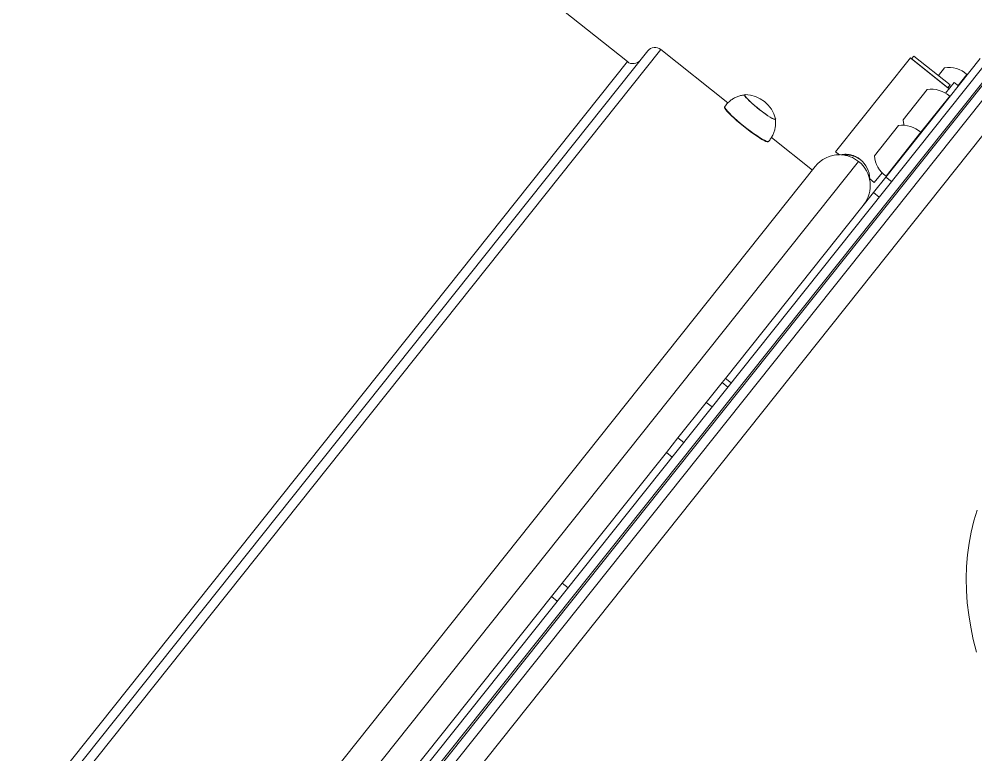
# Model space of a CAD drawing. Header units: millimetres. Extents: x -229914 to 856942, y -268655 to 87212.
# Drawn here: x -137514 to -136995, y 24818 to 25216 of the extents above; entities that cross this region are included whole.
import ezdxf

# ---------------------------------------------------------------- set-up
doc = ezdxf.new("R2010")
doc.units = ezdxf.units.MM

# ---------------------------------------------------------------- blocks, each defined once
blk = doc.blocks.new('Т912NEW')
at = {"color": 7, "linetype": 'Continuous', "lineweight": 15}
for p, q in [((-545.25, 3538.5), (-545.25, 3034.38)), ((-544.25, 3034.38), (-544.25, 3538.5)), ((-550.25, 3031.17), (-550.25, 3535.28)), ((-539.25, 3535.14), (-539.25, 3031.17)), ((-527.25, 3534.46), (-527.25, 3042.93)), ((-554.25, 3440.48), (-554.25, 3522.65)), ((-554.45, 3511.39), (-554.45, 3503.67)), ((-554.25, 3511.37), (-554.45, 3511.37)), ((-566.25, 3501.31), (-566.25, 3506.7)), ((-583.15, 3501.31), (-583.15, 3499.3)), ((-583.15, 3501.31), (-558.15, 3501.31)), ((-558.15, 3499.3), (-558.15, 3501.31)), ((-557.25, 3503.67), (-554.25, 3503.67)), ((-557.25, 3496.24), (-557.25, 3503.67)), ((-584.05, 3499.3), (-584.05, 3434.3)), ((-557.25, 3499.3), (-584.05, 3499.3)), ((-583.15, 3499.3), (-558.15, 3499.3)), ((-554.45, 3496.35), (-554.45, 3471.35)), ((-554.25, 3496.34), (-554.45, 3496.34)), ((-566.25, 3491.67), (-566.25, 3470.67)), ((-554.45, 3471.35), (-554.45, 3440.98)), ((-554.25, 3471.34), (-554.45, 3471.34)), ((-566.25, 3466.67), (-566.25, 3445.67)), ((-571.7, 3439.23), (-570.4, 3439.29)), ((-557.25, 3434.3), (-557.25, 3441.09)), ((-554.45, 3441), (-554.25, 3441)), ((-550.25, 3440.48), (-554.25, 3440.48)), ((-554.25, 3429.82), (-554.25, 3440.48)), ((-581.28, 3434.3), (-584.05, 3434.3)), ((-557.25, 3434.3), (-560.41, 3434.3)), ((-560.14, 3434.3), (-559.75, 3434.3)), ((-641.9, 3427.72), (-641.9, 3427.48)), ((-620.41, 3427.48), (-620.4, 3427.72)), ((-550.25, 3429.82), (-554.25, 3429.82)), ((-554.25, 3300.98), (-554.25, 3429.82)), ((-646.2, 3418.67), (-692.75, 3418.67)), ((-587.75, 3418.67), (-616.09, 3418.67)), ((-587.75, 3421.17), (-587.75, 2663.22)), ((-697.75, 3413.67), (-697.75, 2648.67)), ((-702.75, 3402.17), (-1947.35, 3402.17)), ((-554.25, 3298.02), (-554.25, 3300.98)), ((-550.25, 3300.98), (-554.25, 3300.98)), ((-550.25, 3298.02), (-554.25, 3298.02)), ((-554.25, 3298.02), (-554.25, 3284.33)), ((-550.25, 3284.33), (-554.25, 3284.33)), ((-554.25, 3259.7), (-554.25, 3284.33)), ((-550.25, 3259.7), (-554.25, 3259.7)), ((-554.25, 3259.7), (-554.25, 3249.59)), ((-550.25, 3249.59), (-554.25, 3249.59)), ((-554.25, 3159), (-554.25, 3249.59)), ((-550.25, 3159), (-554.25, 3159)), ((-554.25, 3149.71), (-554.25, 3159)), ((-550.25, 3149.71), (-554.25, 3149.71)), ((-554.25, 3028.57), (-554.25, 3149.71))]:
    blk.add_line(p, q, dxfattribs=at)
at = {"color": 8, "linetype": 'Continuous', "lineweight": 15}
for p, q in [((-571, 3437.92), (-571, 2647.41)), ((-692.75, 3418.67), (-692.75, 2643.67)), ((-702.75, 3402.17), (-702.75, 2660.17))]:
    blk.add_line(p, q, dxfattribs=at)
at = {"color": 7, "linetype": 'Continuous', "lineweight": 15, "flags": 128}
for points in [[(-402.96, 3330.14), (-400.71, 3324.43), (-398.13, 3318.82), (-395.21, 3313.3), (-391.98, 3307.88), (-388.42, 3302.59), (-384.56, 3297.42), (-380.4, 3292.39), (-375.94, 3287.51), (-371.21, 3282.79), (-366.19, 3278.23), (-360.92, 3273.86), (-355.39, 3269.67)], [(-566.25, 3470.67), (-565.06, 3469.54), (-563.91, 3468.67)], [(-620.53, 3427.93), (-620.41, 3427.69), (-620.64, 3427.45), (-621.23, 3427.22), (-622.17, 3427.01), (-623.4, 3426.82), (-624.9, 3426.66), (-626.62, 3426.54), (-628.49, 3426.46), (-630.44, 3426.42), (-632.43, 3426.43), (-634.37, 3426.48), (-636.2, 3426.57), (-637.86, 3426.7), (-639.29, 3426.87), (-640.44, 3427.07), (-641.28, 3427.28), (-641.77, 3427.52), (-641.9, 3427.76), (-641.77, 3427.93)], [(-628.4, 3426.5), (-630.3, 3426.46), (-632.24, 3426.46), (-634.14, 3426.5), (-635.94, 3426.59), (-637.58, 3426.72), (-638.99, 3426.88), (-640.14, 3427.07), (-640.99, 3427.28), (-641.5, 3427.5), (-641.65, 3427.72)], [(-620.65, 3427.72), (-620.65, 3427.71), (-620.85, 3427.47), (-621.41, 3427.25), (-622.29, 3427.04), (-623.48, 3426.86), (-624.92, 3426.7), (-626.58, 3426.58), (-628.4, 3426.5)], [(-627.17, 3414.23), (-629.45, 3414.18), (-631.77, 3414.17), (-634.08, 3414.2), (-636.32, 3414.28), (-638.44, 3414.4), (-640.39, 3414.55), (-642.12, 3414.74), (-643.6, 3414.96), (-644.78, 3415.2), (-645.64, 3415.46), (-646.17, 3415.73), (-646.34, 3416)], [(-627.17, 3414.04), (-629.45, 3413.98), (-631.77, 3413.97), (-634.08, 3414.01), (-636.32, 3414.08), (-638.43, 3414.2), (-640.38, 3414.35), (-642.11, 3414.54), (-643.58, 3414.76), (-644.76, 3415), (-645.63, 3415.26), (-646.15, 3415.54), (-646.32, 3415.81)], [(-615.97, 3416), (-616.01, 3415.86), (-616.38, 3415.59), (-617.08, 3415.32), (-618.12, 3415.07), (-619.46, 3414.84), (-621.08, 3414.63), (-622.93, 3414.46), (-624.98, 3414.33), (-627.17, 3414.23)], [(-615.98, 3415.81), (-616.03, 3415.67), (-616.39, 3415.39), (-617.1, 3415.12), (-618.13, 3414.87), (-619.47, 3414.64), (-621.09, 3414.44), (-622.94, 3414.27), (-624.98, 3414.13), (-627.17, 3414.04)]]:
    blk.add_lwpolyline(points, dxfattribs=at)
at = {"color": 7, "linetype": 'Continuous', "lineweight": 15}
for centre, radius, start, end in [((-555.25, 3496.2), 15.21, 86.9847, 136.3264), ((-555.25, 3481.16), 15.21, 86.9847, 136.3264), ((-555.25, 3456.16), 15.21, 86.9847, 136.3264), ((-555.25, 3456.17), 15.21, 223.6736, 273.0153), ((-571, 3421.17), 16.75, 128.3304, 180), ((-571, 3421.17), 16.75, 90, 126.1306), ((-571, 3421.17), 16.75, 0, 90), ((-631.15, 3414.02), 17.5, 52.6495, 127.3505), ((-692.75, 3413.67), 5, 90, 180), ((-702.75, 3407.17), 5, 270, 0)]:
    blk.add_arc(centre, radius, start, end, dxfattribs=at)
for major_axis, start_param, end_param in [((-9.58, 9.58), 4.616155, 6.4027), ((9.58, 9.58), 0.773758, 1.566832)]:
    blk.add_ellipse((-570.65, 3425.91), major_axis=major_axis, ratio=0.976986, start_param=start_param, end_param=end_param, dxfattribs=at)
for points, knots in [([(-570.91, 3439.29), (-570.98, 3439.3), (-572.04, 3439.35), (-574.06, 3439.01), (-576.35, 3438.2), (-578.08, 3437.22), (-579.37, 3436.25), (-580.32, 3435.35), (-580.69, 3434.88), (-580.82, 3434.71)], [0, 0, 0, 0, 0.016961, 0.2276717, 0.4385506, 0.5873955, 0.7405218, 0.9047435, 1, 1, 1, 1]), ([(-580.33, 3435.04), (-580.31, 3435.07), (-580.03, 3435.37), (-579.24, 3436.09), (-577.97, 3437.04), (-576.14, 3438.1), (-574.13, 3438.88), (-572.58, 3439.11), (-572.12, 3439.18)], [0, 0, 0, 0, 0.019634, 0.207134, 0.393453, 0.57962, 0.875384, 1, 1, 1, 1]), ([(-641.9, 3427.52), (-642.15, 3427.27), (-642.88, 3426.56), (-643.89, 3425.18), (-644.9, 3423.41), (-645.67, 3421.5), (-646.18, 3419.42), (-646.4, 3417.56), (-646.32, 3416.4), (-646.3, 3416)], [0, 0, 0, 0, 0.083367, 0.240949, 0.400965, 0.562561, 0.725052, 0.906066, 1, 1, 1, 1]), ([(-615.98, 3416), (-615.97, 3416.66), (-615.93, 3418.03), (-616.26, 3420.08), (-616.84, 3422.07), (-617.65, 3423.89), (-618.66, 3425.53), (-619.58, 3426.74), (-620.22, 3427.35), (-620.41, 3427.53)], [0, 0, 0, 0, 0.155248, 0.323834, 0.486006, 0.642326, 0.793081, 0.938314, 1, 1, 1, 1])]:
    blk.add_open_spline(points, degree=3, knots=knots, dxfattribs=at)

msp = doc.modelspace()

# ---------------------------------------------------------------- block references
at = {"rotation": 321.4676820499667}
msp.add_blockref('Т912NEW', (-138753.82306, 22094.20638), dxfattribs=at)

doc.saveas('drawing.dxf')
